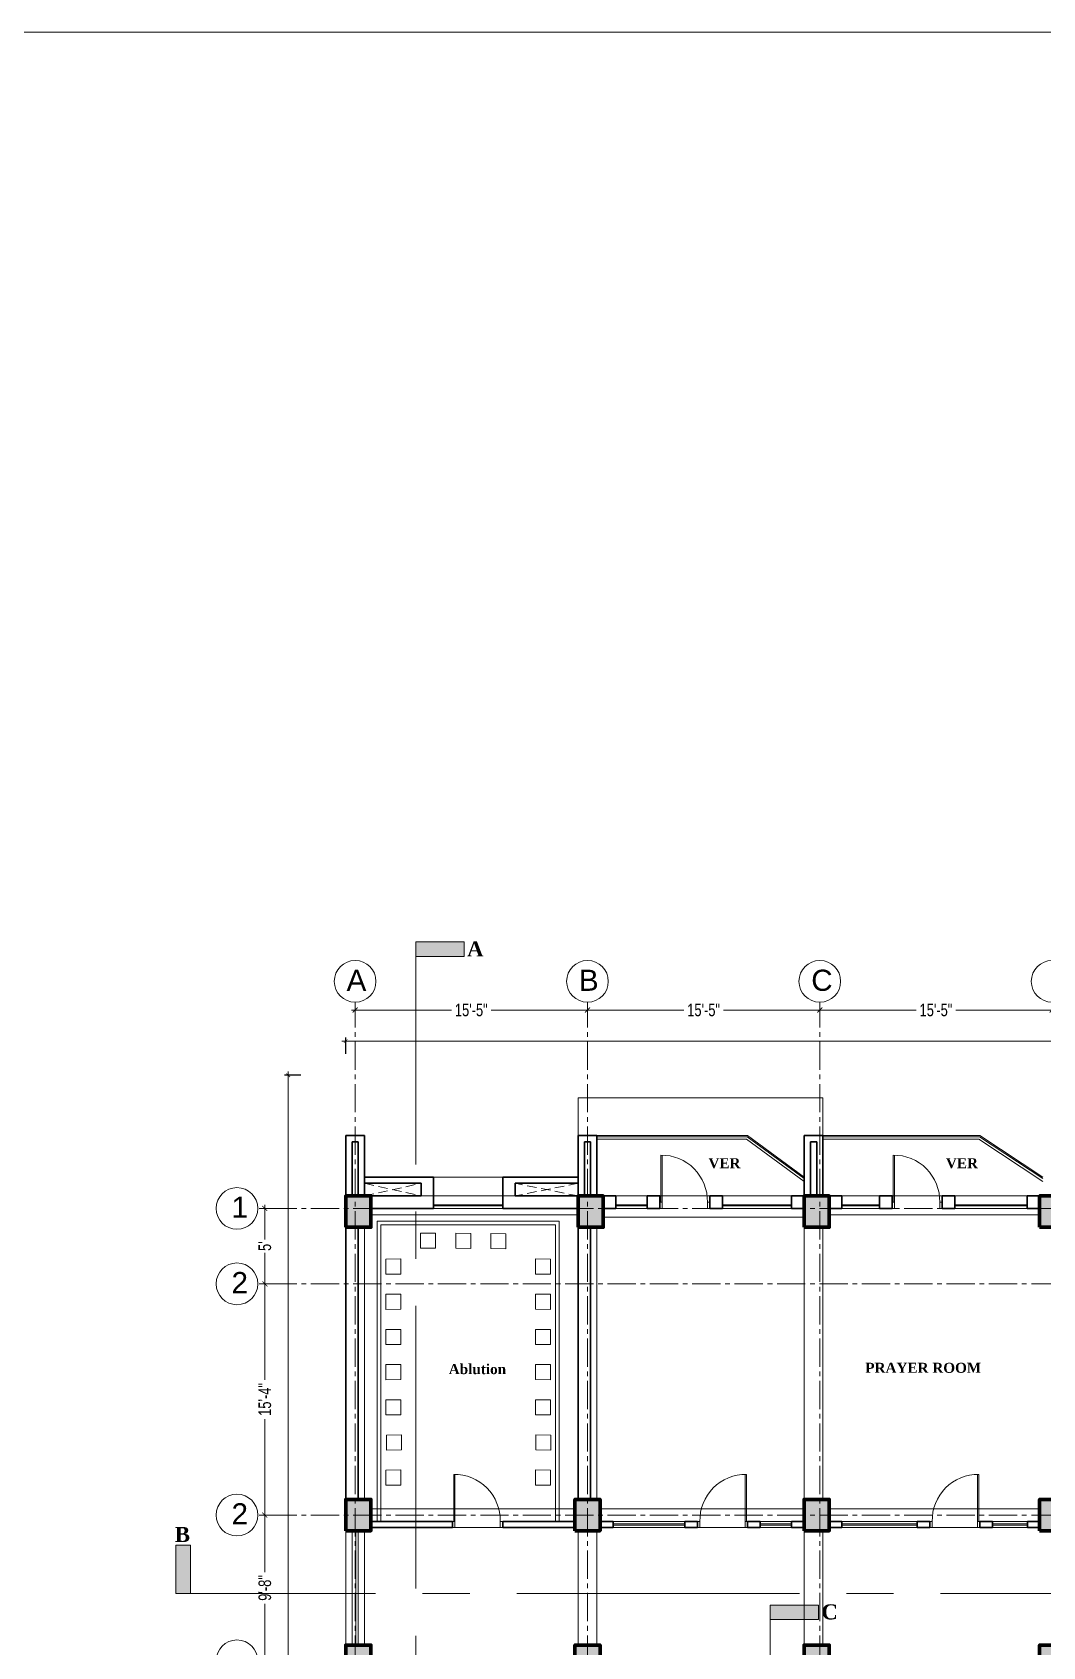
# Model space of a CAD drawing. Header units: feet. Extents: x 25261344 to 25389498, y 30010528 to 30074588.
# Drawn here: x 25357111 to 25357916, y 30072487 to 30073772 of the extents above; entities that cross this region are included whole.
import ezdxf

# ---------------------------------------------------------------- set-up
doc = ezdxf.new("R2010")
doc.units = ezdxf.units.FT
doc.header["$LTSCALE"] = 30
doc.header["$MEASUREMENT"] = 0
doc.header["$PDMODE"] = 32
doc.header["$PDSIZE"] = 15
for name, pattern in [('CENTER2', [1.125, 0.75, -0.125, 0.125, -0.125]), ('DASHED', [0.75, 0.5, -0.25]), ('HIDDEN', [0.375, 0.25, -0.125])]:
    doc.linetypes.add(name, pattern=pattern)
doc.layers.get('0').update_dxf_attribs({"lineweight": 5})
for name, color, linetype, lineweight in [('Column', 1, 'Continuous', 80), ('Dim-1', 7, 'Continuous', 9), ('Door', 32, 'Continuous', 5), ('GRADE BEAM', 2, 'Continuous', 20), ('grid text', 252, 'CENTER2', 9), ('LINE', 193, 'Continuous', 9), ('line 2', 7, 'Continuous', 13), ('LINTEL', 4, 'HIDDEN', 0), ('rail', 224, 'Continuous', 9), ('TEXT', 7, 'Continuous', 18), ('WALL', 7, 'Continuous', 35), ('WIN', 142, 'Continuous', 20)]:
    doc.layers.add(name, color=color, linetype=linetype, lineweight=lineweight)
doc.styles.add('RomanS', font='swissl.ttf')
doc.styles.get("Standard").update_dxf_attribs({"font": 'timesbd.ttf'})
doc.styles.add('SWIS_LT', font='swisscl.ttf')
doc.dimstyles.new('dim-02', dxfattribs={"dimtxt": 8, "dimasz": 3, "dimexe": 3, "dimexo": 3, "dimgap": 2, "dimtad": 0, "dimdec": 0, "dimzin": 0, "dimdsep": 46, "dimlunit": 4, "dimtxsty": 'SWIS_LT', "dimblk": 'ARCHTICK', "dimcen": 2, "dimdle": 3, "dimclrd": 256, "dimclre": 256, "dimclrt": 256, "dimadec": 0, "dimazin": 0, "dimtfac": 1, "dimtdec": 0, "dimtix": 1, "dimtmove": 0, "dimatfit": 3, "dimfxl": 0, "dimfrac": 2, "dimtolj": 1, "dimtzin": 1, "dimlwd": -1, "dimarcsym": 0})

# ---------------------------------------------------------------- blocks, each defined once
blk = doc.blocks.new('FG')
at = {"layer": 'Door'}
for p, q in [((-2, -5), (-2, -42.4)), ((-1, -5), (-1, -42.4))]:
    blk.add_line(p, q, dxfattribs=at)
for points in [[(-40, 0), (-38, 0), (-38, -5), (-40, -5)], [(0, 0), (-2, 0), (-2, -5), (0, -5)]]:
    blk.add_lwpolyline(points, dxfattribs=at)
blk.add_arc((-1.4, -5.8), 36.6, 178.7054, 270.6905, dxfattribs=at)
blk = doc.blocks.new('_ArchTick')
at = {"color": 0, "linetype": 'ByBlock', "const_width": 0.15}
blk.add_lwpolyline([(-0.5, -0.5), (0.5, 0.5)], dxfattribs=at)
blk = doc.blocks.new('*D101')
for p, q in [((25352887.4, 30072993.6), (25352967.2, 30072993.6)), ((25353078.4, 30072993.6), (25352998.6, 30072993.6))]:
    blk.add_line(p, q)
at = {"lineweight": -2}
for p, q in [((25352890.4, 30072996.8), (25352890.4, 30072990.6)), ((25353075.4, 30072996.8), (25353075.4, 30072990.6))]:
    blk.add_line(p, q, dxfattribs=at)
at = {"layer": 'Defpoints', "color": 0}
for p in [(25352890.4, 30072999.8), (25353075.4, 30072999.8), (25353075.4, 30072993.6)]:
    blk.add_point(p, dxfattribs=at)
at = {"xscale": 4, "yscale": 4, "zscale": 4, "rotation": 180}
blk.add_blockref('_ArchTick', (25352890.4, 30072993.6), dxfattribs=at)
at = {"xscale": 4, "yscale": 4, "zscale": 4}
blk.add_blockref('_ArchTick', (25353075.4, 30072993.6), dxfattribs=at)
at = {"insert": (25352982.9, 30072993.6), "char_height": 10, "attachment_point": 5, "style": 'SWIS_LT'}
blk.add_mtext('\\A1;15\'-5"', dxfattribs=at)
blk = doc.blocks.new('*D102')
for p, q in [((25353072.4, 30072993.6), (25353152.2, 30072993.6)), ((25353263.4, 30072993.6), (25353183.6, 30072993.6))]:
    blk.add_line(p, q)
at = {"lineweight": -2}
for p, q in [((25353075.4, 30072996.8), (25353075.4, 30072990.6)), ((25353260.4, 30072996.8), (25353260.4, 30072990.6))]:
    blk.add_line(p, q, dxfattribs=at)
at = {"layer": 'Defpoints', "color": 0}
for p in [(25353075.4, 30072999.8), (25353260.4, 30072999.8), (25353260.4, 30072993.6)]:
    blk.add_point(p, dxfattribs=at)
at = {"xscale": 4, "yscale": 4, "zscale": 4, "rotation": 180}
blk.add_blockref('_ArchTick', (25353075.4, 30072993.6), dxfattribs=at)
at = {"xscale": 4, "yscale": 4, "zscale": 4}
blk.add_blockref('_ArchTick', (25353260.4, 30072993.6), dxfattribs=at)
at = {"insert": (25353167.9, 30072993.6), "char_height": 10, "attachment_point": 5, "style": 'SWIS_LT'}
blk.add_mtext('\\A1;15\'-5"', dxfattribs=at)
blk = doc.blocks.new('*D103')
for p, q in [((25353257.4, 30072993.6), (25353337.2, 30072993.6)), ((25353448.4, 30072993.6), (25353368.6, 30072993.6))]:
    blk.add_line(p, q)
at = {"lineweight": -2}
for p, q in [((25353260.4, 30072996.8), (25353260.4, 30072990.6)), ((25353445.4, 30072996.8), (25353445.4, 30072990.6))]:
    blk.add_line(p, q, dxfattribs=at)
at = {"layer": 'Defpoints', "color": 0}
for p in [(25353260.4, 30072999.8), (25353445.4, 30072999.8), (25353445.4, 30072993.6)]:
    blk.add_point(p, dxfattribs=at)
at = {"xscale": 4, "yscale": 4, "zscale": 4, "rotation": 180}
blk.add_blockref('_ArchTick', (25353260.4, 30072993.6), dxfattribs=at)
at = {"xscale": 4, "yscale": 4, "zscale": 4}
blk.add_blockref('_ArchTick', (25353445.4, 30072993.6), dxfattribs=at)
at = {"insert": (25353352.9, 30072993.6), "char_height": 10, "attachment_point": 5, "style": 'SWIS_LT'}
blk.add_mtext('\\A1;15\'-5"', dxfattribs=at)
blk = doc.blocks.new('*D110')
for p, q in [((25352818.5, 30072838.7), (25352818.5, 30072811.1)), ((25352818.5, 30072772.7), (25352818.5, 30072800.3))]:
    blk.add_line(p, q)
at = {"lineweight": -2}
for p, q in [((25352815.9, 30072835.7), (25352821.5, 30072835.7)), ((25352815.9, 30072775.7), (25352821.5, 30072775.7))]:
    blk.add_line(p, q, dxfattribs=at)
at = {"layer": 'Defpoints', "color": 0}
for p in [(25352812.9, 30072835.7), (25352812.9, 30072775.7), (25352818.5, 30072775.7)]:
    blk.add_point(p, dxfattribs=at)
at = {"xscale": 4, "yscale": 4, "zscale": 4}
for p, rotation in [((25352818.5, 30072835.7), 90), ((25352818.5, 30072775.7), 270)]:
    blk.add_blockref('_ArchTick', p, dxfattribs=dict(at, rotation=rotation))
at = {"insert": (25352818.5, 30072805.7), "char_height": 10, "attachment_point": 5, "rotation": 90, "style": 'SWIS_LT'}
blk.add_mtext("\\A1;5'", dxfattribs=at)
blk = doc.blocks.new('*D111')
at = {"lineweight": -2}
for p, q in [((25352815.9, 30072775.7), (25352821.5, 30072775.7)), ((25352815.9, 30072591.7), (25352821.5, 30072591.7))]:
    blk.add_line(p, q, dxfattribs=at)
for p, q in [((25352818.5, 30072778.7), (25352818.5, 30072699.4)), ((25352818.5, 30072588.7), (25352818.5, 30072668))]:
    blk.add_line(p, q)
at = {"layer": 'Defpoints', "color": 0}
for p in [(25352812.9, 30072775.7), (25352812.9, 30072591.7), (25352818.5, 30072591.7)]:
    blk.add_point(p, dxfattribs=at)
at = {"xscale": 4, "yscale": 4, "zscale": 4}
for p, rotation in [((25352818.5, 30072775.7), 90), ((25352818.5, 30072591.7), 270)]:
    blk.add_blockref('_ArchTick', p, dxfattribs=dict(at, rotation=rotation))
at = {"insert": (25352818.5, 30072683.7), "char_height": 10, "attachment_point": 5, "rotation": 90, "style": 'SWIS_LT'}
blk.add_mtext('\\A1;15\'-4"', dxfattribs=at)
blk = doc.blocks.new('*D112')
for p, q in [((25352818.5, 30072594.7), (25352818.5, 30072546.4)), ((25352818.5, 30072472.7), (25352818.5, 30072521))]:
    blk.add_line(p, q)
at = {"lineweight": -2}
for p, q in [((25352815.9, 30072591.7), (25352821.5, 30072591.7)), ((25352815.9, 30072475.7), (25352821.5, 30072475.7))]:
    blk.add_line(p, q, dxfattribs=at)
at = {"layer": 'Defpoints', "color": 0}
for p in [(25352812.9, 30072591.7), (25352812.9, 30072475.7), (25352818.5, 30072475.7)]:
    blk.add_point(p, dxfattribs=at)
at = {"xscale": 4, "yscale": 4, "zscale": 4}
for p, rotation in [((25352818.5, 30072591.7), 90), ((25352818.5, 30072475.7), 270)]:
    blk.add_blockref('_ArchTick', p, dxfattribs=dict(at, rotation=rotation))
at = {"insert": (25352818.5, 30072533.7), "char_height": 10, "attachment_point": 5, "rotation": 90, "style": 'SWIS_LT'}
blk.add_mtext('\\A1;9\'-8"', dxfattribs=at)
blk = doc.blocks.new('*D150')
at = {"layer": 'Defpoints', "color": 0}
for p in [(25358999.6, 30072968.8), (25358999.6, 30072941.7), (25357360.6, 30072893.7)]:
    blk.add_point(p, dxfattribs=at)
at = {"layer": 'Dim-1'}
for p, q in [((25357357.6, 30072968.8), (25358164.7, 30072968.8)), ((25359002.6, 30072968.8), (25358195.6, 30072968.8))]:
    blk.add_line(p, q, dxfattribs=at)
at = {"layer": 'Dim-1', "lineweight": -2}
for p, q in [((25357360.6, 30072958.8), (25357360.6, 30072971.8)), ((25358999.6, 30072958.8), (25358999.6, 30072971.8))]:
    blk.add_line(p, q, dxfattribs=at)
at = {"layer": 'Dim-1', "xscale": 3, "yscale": 3, "zscale": 3, "rotation": 180}
blk.add_blockref('_ArchTick', (25357360.6, 30072968.8), dxfattribs=at)
at = {"layer": 'Dim-1', "xscale": 3, "yscale": 3, "zscale": 3}
blk.add_blockref('_ArchTick', (25358999.6, 30072968.8), dxfattribs=at)
at = {"layer": 'Dim-1', "insert": (25358180.1, 30072968.8), "char_height": 8, "attachment_point": 5, "style": 'SWIS_LT'}
blk.add_mtext('\\A1;136\'-7"', dxfattribs=at)
blk = doc.blocks.new('*D151')
at = {"layer": 'Defpoints', "color": 0}
for p in [(25358999.6, 30072941.7), (25357314.8, 30071881.7), (25357560.6, 30071881.7)]:
    blk.add_point(p, dxfattribs=at)
at = {"layer": 'Dim-1', "lineweight": -2}
for p, q in [((25357324.8, 30072941.7), (25357311.8, 30072941.7)), ((25357324.8, 30071881.7), (25357311.8, 30071881.7))]:
    blk.add_line(p, q, dxfattribs=at)
at = {"layer": 'Dim-1'}
for p, q in [((25357314.8, 30072944.7), (25357314.8, 30072424.7)), ((25357314.8, 30071878.7), (25357314.8, 30072398.7))]:
    blk.add_line(p, q, dxfattribs=at)
at = {"layer": 'Dim-1', "xscale": 3, "yscale": 3, "zscale": 3}
for p, rotation in [((25357314.8, 30072941.7), 90), ((25357314.8, 30071881.7), 270)]:
    blk.add_blockref('_ArchTick', p, dxfattribs=dict(at, rotation=rotation))
at = {"layer": 'Dim-1', "insert": (25357314.8, 30072411.7), "char_height": 8, "attachment_point": 5, "rotation": 90, "style": 'SWIS_LT'}
blk.add_mtext('\\A1;88\'-4"', dxfattribs=at)
blk = doc.blocks.new('CLMN-1')
at = {"layer": 'Column', "lineweight": 0}
h = blk.add_hatch(dxfattribs=at)
h.set_pattern_fill('AR-CONC', color=9, style=0)
h.set_pattern_definition([(50, (2964.0585, 2071.44), (7.172601826, -0.6275213498), [0.75, -8.25]), (355, (2964.0585, 2071.44), (-1.3875133361, 7.521921337), [0.6, -6.6]), (100.4514, (2964.656, 2071.3876), (5.7850938171, 6.8943954206), [0.6374019, -7.01142112]), (46.1842, (2964.0585, 2073.44), (10.6724104863, -1.6551901433), [1.125, -12.375]), (96.6356, (2964.948, 2073.302), (9.3466270555, 9.741178709), [0.95610288, -10.51713]), (351.1842, (2964.058, 2073.44), (9.3466194513, 9.7411860093), [0.9, -9.9]), (21, (2965.0585, 2072.94), (5.9690705212, -4.02618890665), [0.75, -8.25]), (326, (2965.0585, 2072.94), (2.4331533192, 7.2515004505), [0.6, -6.6]), (71.4514, (2965.556, 2072.6044), (8.4022262858, 3.2253049671), [0.6374019, -7.01142112]), (37.5, (2964.0585, 2071.44), (0.12159855317, 3.32893853831), [0, -6.52, 0, -6.7, 0, -6.625]), (7.5, (2964.0585, 2071.44), (2.63069537442, 3.94411711882), [0, -3.82, 0, -6.37, 0, -2.525]), (327.5, (2961.8285, 2071.44), (5.33822436172, -0.22554871734), [0, -2.5, 0, -7.8, 0, -10.35]), (317.5, (2960.8285, 2071.44), (5.8318616934, 1.0010498233), [0, -3.25, 0, -5.18, 0, -7.35])])
h.paths.add_polyline_path([(25350570.7, 30072708), (25350590.7, 30072708), (25350590.7, 30072733), (25350570.7, 30072733)])
h.paths.add_polyline_path([(25350570.7, 30072824), (25350590.7, 30072824), (25350590.7, 30072849), (25350570.7, 30072849)])
h.paths.add_polyline_path([(25350570.7, 30073065.5), (25350590.7, 30073065.5), (25350590.7, 30073090.5), (25350570.7, 30073090.5)])
h.paths.add_polyline_path([(25350570.7, 30072481.6), (25350570.7, 30072491.6), (25350585.7, 30072491.6), (25350585.7, 30072466.6), (25350560.7, 30072466.6), (25350560.7, 30072481.6)])
h.paths.add_polyline_path([(25350570.7, 30072567.5), (25350560.7, 30072567.5), (25350560.7, 30072582.5), (25350585.7, 30072582.5), (25350585.7, 30072557.5), (25350570.7, 30072557.5)])
h.paths.add_polyline_path([(25350405.7, 30072481.6), (25350415.7, 30072481.6), (25350415.7, 30072466.6), (25350390.7, 30072466.6), (25350390.7, 30072491.6), (25350405.7, 30072491.6)])
h.paths.add_polyline_path([(25350405.7, 30072567.6), (25350405.7, 30072557.6), (25350390.7, 30072557.6), (25350390.7, 30072582.6), (25350415.7, 30072582.6), (25350415.7, 30072567.6)])
h.paths.add_polyline_path([(25351495.7, 30072466.5), (25351515.7, 30072466.5), (25351515.7, 30072491.5), (25351495.7, 30072491.5)])
h.paths.add_polyline_path([(25351313.2, 30072466.5), (25351333.2, 30072466.5), (25351333.2, 30072491.5), (25351313.2, 30072491.5)])
h.paths.add_polyline_path([(25351128.2, 30072466.5), (25351148.2, 30072466.5), (25351148.2, 30072491.5), (25351128.2, 30072491.5)])
h.paths.add_polyline_path([(25350943.2, 30072466.5), (25350963.2, 30072466.5), (25350963.2, 30072491.5), (25350943.2, 30072491.5)])
h.paths.add_polyline_path([(25350758.2, 30072466.5), (25350778.2, 30072466.5), (25350778.2, 30072491.5), (25350758.2, 30072491.5)])
h.paths.add_polyline_path([(25350205.7, 30072466.5), (25350225.7, 30072466.5), (25350225.7, 30072491.5), (25350205.7, 30072491.5)])
h.paths.add_polyline_path([(25351498.2, 30072708), (25351518.2, 30072708), (25351518.2, 30072733), (25351498.2, 30072733)])
h.paths.add_polyline_path([(25351313.2, 30072708), (25351333.2, 30072708), (25351333.2, 30072733), (25351313.2, 30072733)])
h.paths.add_polyline_path([(25351128.2, 30072708), (25351148.2, 30072708), (25351148.2, 30072733), (25351128.2, 30072733)])
h.paths.add_polyline_path([(25350943.2, 30072708), (25350963.2, 30072708), (25350963.2, 30072733), (25350943.2, 30072733)])
h.paths.add_polyline_path([(25350758.2, 30072708), (25350778.2, 30072708), (25350778.2, 30072733), (25350758.2, 30072733)])
h.paths.add_polyline_path([(25350388.2, 30072708), (25350408.2, 30072708), (25350408.2, 30072733), (25350388.2, 30072733)])
h.paths.add_polyline_path([(25350205.7, 30072708), (25350225.7, 30072708), (25350225.7, 30072733), (25350205.7, 30072733)])
h.paths.add_polyline_path([(25351639.7, 30072524), (25351659.7, 30072524), (25351659.7, 30072549), (25351639.7, 30072549)])
h.paths.add_polyline_path([(25351639.7, 30072708), (25351659.7, 30072708), (25351659.7, 30072733), (25351639.7, 30072733)])
h.paths.add_polyline_path([(25351495.7, 30073065.5), (25351515.7, 30073065.5), (25351515.7, 30073090.5), (25351495.7, 30073090.5)])
h.paths.add_polyline_path([(25351639.7, 30073008), (25351659.7, 30073008), (25351659.7, 30073033), (25351639.7, 30073033)])
h.paths.add_polyline_path([(25351639.7, 30072824), (25351659.7, 30072824), (25351659.7, 30072849), (25351639.7, 30072849)])
h.paths.add_polyline_path([(25351498.2, 30072824), (25351518.2, 30072824), (25351518.2, 30072849), (25351498.2, 30072849)])
h.paths.add_polyline_path([(25351313.2, 30072824), (25351333.2, 30072824), (25351333.2, 30072849), (25351313.2, 30072849)])
h.paths.add_polyline_path([(25351128.2, 30072824), (25351148.2, 30072824), (25351148.2, 30072849), (25351128.2, 30072849)])
h.paths.add_polyline_path([(25350943.2, 30072824), (25350963.2, 30072824), (25350963.2, 30072849), (25350943.2, 30072849)])
h.paths.add_polyline_path([(25350758.2, 30072824), (25350778.2, 30072824), (25350778.2, 30072849), (25350758.2, 30072849)])
h.paths.add_polyline_path([(25350388.2, 30072824), (25350408.2, 30072824), (25350408.2, 30072849), (25350388.2, 30072849)])
h.paths.add_polyline_path([(25350205.7, 30072824), (25350225.7, 30072824), (25350225.7, 30072849), (25350205.7, 30072849)])
h.paths.add_polyline_path([(25351313.2, 30073065.5), (25351333.2, 30073065.5), (25351333.2, 30073090.5), (25351313.2, 30073090.5)])
h.paths.add_polyline_path([(25351128.2, 30073065.5), (25351148.2, 30073065.5), (25351148.2, 30073090.5), (25351128.2, 30073090.5)])
h.paths.add_polyline_path([(25350943.2, 30073065.5), (25350963.2, 30073065.5), (25350963.2, 30073090.5), (25350943.2, 30073090.5)])
h.paths.add_polyline_path([(25350758.2, 30073065.5), (25350778.2, 30073065.5), (25350778.2, 30073090.5), (25350758.2, 30073090.5)])
h.paths.add_polyline_path([(25350390.7, 30073065.5), (25350410.7, 30073065.5), (25350410.7, 30073090.5), (25350390.7, 30073090.5)])
h.paths.add_polyline_path([(25350205.7, 30073065.5), (25350225.7, 30073065.5), (25350225.7, 30073090.5), (25350205.7, 30073090.5)])
h.paths.add_polyline_path([(25350758.2, 30072254), (25350778.2, 30072254), (25350778.2, 30072279), (25350758.2, 30072279)])
h.paths.add_polyline_path([(25350388.2, 30072254), (25350408.2, 30072254), (25350408.2, 30072279), (25350388.2, 30072279)])
h.paths.add_polyline_path([(25350205.7, 30072254), (25350225.7, 30072254), (25350225.7, 30072279), (25350205.7, 30072279)])
at = {"layer": 'Column'}
for points in [[(25350205.7, 30073065.5), (25350225.7, 30073065.5), (25350225.7, 30073090.5), (25350205.7, 30073090.5)], [(25350390.7, 30073065.5), (25350410.7, 30073065.5), (25350410.7, 30073090.5), (25350390.7, 30073090.5)], [(25350570.7, 30073065.5), (25350590.7, 30073065.5), (25350590.7, 30073090.5), (25350570.7, 30073090.5)], [(25350758.2, 30073065.5), (25350778.2, 30073065.5), (25350778.2, 30073090.5), (25350758.2, 30073090.5)], [(25350205.7, 30072824), (25350225.7, 30072824), (25350225.7, 30072849), (25350205.7, 30072849)], [(25350388.2, 30072824), (25350408.2, 30072824), (25350408.2, 30072849), (25350388.2, 30072849)], [(25350570.7, 30072824), (25350590.7, 30072824), (25350590.7, 30072849), (25350570.7, 30072849)], [(25350758.2, 30072824), (25350778.2, 30072824), (25350778.2, 30072849), (25350758.2, 30072849)], [(25350205.7, 30072708), (25350225.7, 30072708), (25350225.7, 30072733), (25350205.7, 30072733)], [(25350388.2, 30072708), (25350408.2, 30072708), (25350408.2, 30072733), (25350388.2, 30072733)], [(25350570.7, 30072708), (25350590.7, 30072708), (25350590.7, 30072733), (25350570.7, 30072733)], [(25350758.2, 30072708), (25350778.2, 30072708), (25350778.2, 30072733), (25350758.2, 30072733)]]:
    blk.add_lwpolyline(points, close=True, dxfattribs=at)
blk = doc.blocks.new('T B')
at = {"layer": 'GRADE BEAM'}
for points in [[(25352253.5, 30069446.6), (25352268.5, 30069446.6), (25352268.5, 30069398.6), (25352253.5, 30069398.6)], [(25352438.5, 30069446.6), (25352453.5, 30069446.6), (25352453.5, 30069398.6), (25352438.5, 30069398.6)], [(25352618.5, 30069446.6), (25352633.5, 30069446.6), (25352633.5, 30069398.6), (25352618.5, 30069398.6)], [(25352438.5, 30069398.6), (25352438.5, 30069383.6), (25352273.5, 30069383.6), (25352273.5, 30069398.6)], [(25352618.5, 30069398.6), (25352618.5, 30069381.6), (25352458.5, 30069381.6), (25352458.5, 30069398.6)], [(25352806, 30069398.6), (25352806, 30069383.6), (25352638.5, 30069383.6), (25352638.5, 30069398.6)], [(25352253.5, 30069373.6), (25352268.5, 30069373.6), (25352268.5, 30069157.1), (25352253.5, 30069157.1)], [(25352438.5, 30069373.6), (25352453.5, 30069373.6), (25352453.5, 30069157.1), (25352438.5, 30069157.1)], [(25352618.5, 30069373.6), (25352633.5, 30069373.6), (25352633.5, 30069157.1), (25352618.5, 30069157.1)], [(25352436, 30069149.6), (25352436, 30069134.6), (25352273.5, 30069134.6), (25352273.5, 30069149.6)], [(25352618.5, 30069149.6), (25352618.5, 30069134.6), (25352456, 30069134.6), (25352456, 30069149.6)], [(25352806, 30069149.6), (25352806, 30069134.6), (25352638.5, 30069134.6), (25352638.5, 30069149.6)], [(25352253.5, 30069132.1), (25352268.5, 30069132.1), (25352268.5, 30069041.1), (25352253.5, 30069041.1)], [(25352438.5, 30069132.1), (25352453.5, 30069132.1), (25352453.5, 30069041.1), (25352438.5, 30069041.1)], [(25352618.5, 30069132.1), (25352633.5, 30069132.1), (25352633.5, 30069041.1), (25352618.5, 30069041.1)]]:
    blk.add_lwpolyline(points, close=True, dxfattribs=at)
blk = doc.blocks.new('DFGDFG')
at = {"layer": 'grid text'}
for p, q in [((25352890.4, 30071967.2), (25352890.4, 30072999.8)), ((25353075.4, 30071967.2), (25353075.4, 30072999.8)), ((25353260.4, 30071967.2), (25353260.4, 30072999.8)), ((25354565.1, 30072835.7), (25352812.9, 30072835.7)), ((25354565.1, 30072775.7), (25352812.9, 30072775.7)), ((25354565.1, 30072591.7), (25352812.9, 30072591.7))]:
    blk.add_line(p, q, dxfattribs=at)
at = {"layer": 'grid text', "linetype": 'Continuous'}
for centre in [(25352890.4, 30073016.4), (25353075.4, 30073016.4), (25353260.4, 30073016.4), (25353445.4, 30073016.4), (25352796.3, 30072835.7), (25352796.3, 30072775.7), (25352796.3, 30072591.7), (25352796.3, 30072475.7)]:
    blk.add_circle(centre, 16.6, dxfattribs=at)
at = {"layer": 'grid text', "char_height": 16.84, "attachment_point": 1, "style": 'RomanS'}
for s, insert in [('{\\C256;A}', (25352883.6, 30073025.7)), ('{\\C256;B}', (25353068.6, 30073025.7)), ('{\\C256;C}', (25353253.6, 30073025.7)), ('{\\C256;1}', (25352792, 30072845.1)), ('{\\C256;2}', (25352792, 30072785.1)), ('{\\C256;2}', (25352792, 30072601.1))]:
    blk.add_mtext_dynamic_manual_height_columns(s, width=25.401, gutter_width=84.2, heights=[32.6], dxfattribs=dict(at, insert=insert))
at = {"color": 18}
dim = blk.add_linear_dim(base=(25353075.4, 30072993.6), p1=(25352890.4, 30072999.8), p2=(25353075.4, 30072999.8), dimstyle='dim-02', override={"dimtxt": 10, "dimfxl": 10}, dxfattribs=at)
dim.commit()
dim.dimension.update_dxf_attribs({"geometry": '*D101', "text_midpoint": (25352982.9, 30072993.6)})
for base, p1, p2, picture, middle in [((25353260.4, 30072993.6), (25353075.4, 30072999.8), (25353260.4, 30072999.8), '*D102', (25353167.9, 30072993.6)), ((25353445.4, 30072993.6), (25353260.4, 30072999.8), (25353445.4, 30072999.8), '*D103', (25353352.9, 30072993.6))]:
    dim = blk.add_linear_dim(base=base, p1=p1, p2=p2, dimstyle='dim-02', override={"dimtxt": 10, "dimtmove": 1, "dimfxl": 10})
    dim.commit()
    dim.dimension.update_dxf_attribs({"geometry": picture, "text_midpoint": middle})
dim = blk.add_linear_dim(base=(25352818.5, 30072775.7), p1=(25352812.9, 30072835.7), p2=(25352812.9, 30072775.7), angle=90, dimstyle='dim-02', override={"dimtxt": 10, "dimfxl": 10}, dxfattribs=at)
dim.commit()
dim.dimension.update_dxf_attribs({"geometry": '*D110', "text_midpoint": (25352818.5, 30072805.7)})
for base, p1, p2, picture, middle in [((25352818.5, 30072591.7), (25352812.9, 30072775.7), (25352812.9, 30072591.7), '*D111', (25352818.5, 30072683.7)), ((25352818.5, 30072475.7), (25352812.9, 30072591.7), (25352812.9, 30072475.7), '*D112', (25352818.5, 30072533.7))]:
    dim = blk.add_linear_dim(base=base, p1=p1, p2=p2, angle=90, dimstyle='dim-02', override={"dimtxt": 10, "dimtmove": 1, "dimfxl": 10})
    dim.commit()
    dim.dimension.update_dxf_attribs({"geometry": picture, "text_midpoint": middle})

msp = doc.modelspace()

# ---------------------------------------------------------------- hatches: boundary and pattern name
at = {"linetype": 'CENTER2', "ltscale": 10}
h = msp.add_hatch(color=256, dxfattribs=at)
h.paths.add_polyline_path([(25357450.4, 30073036.2), (25357416.4, 30073036.2), (25357416.4, 30073047.8), (25357450.4, 30073047.8)])
h.paths.add_polyline_path([(25357454.9, 30073036.2), (25357450.4, 30073036.2), (25357450.4, 30073047.8), (25357454.9, 30073047.8)])
h = msp.add_hatch(color=256, dxfattribs=at)
h.paths.add_polyline_path([(25357237, 30072563.2), (25357237, 30072529.2), (25357225.3, 30072529.2), (25357225.3, 30072563.2)])
h.paths.add_polyline_path([(25357237, 30072567.8), (25357237, 30072563.2), (25357225.3, 30072563.2), (25357225.3, 30072567.8)])
h = msp.add_hatch(color=256, dxfattribs=at)
h.paths.add_polyline_path([(25357732.6, 30072508.5), (25357698.6, 30072508.5), (25357698.6, 30072520.1), (25357732.6, 30072520.1)])
h.paths.add_polyline_path([(25357737.1, 30072508.5), (25357732.6, 30072508.5), (25357732.6, 30072520.1), (25357737.1, 30072520.1)])

# ---------------------------------------------------------------- linework, layer by layer
for p, q in [((25357416.4, 30071858.2), (25357416.4, 30073036.2)), ((25359071.8, 30072529.2), (25357237, 30072529.2)), ((25357698.6, 30072126.6), (25357698.6, 30072508.5))]:
    msp.add_line(p, q, dxfattribs=at)
msp.add_lwpolyline([(25352085.2, 30073771.6), (25389498.3, 30073771.6), (25389498.3, 30071075.1), (25352085.2, 30071075.1)], close=True)
for points in [[(25357416.4, 30073036.2), (25357454.9, 30073036.2), (25357454.9, 30073047.8), (25357416.4, 30073047.8)], [(25357237, 30072529.2), (25357237, 30072567.8), (25357225.3, 30072567.8), (25357225.3, 30072529.2)], [(25357698.6, 30072508.5), (25357737.1, 30072508.5), (25357737.1, 30072520.1), (25357698.6, 30072520.1)]]:
    msp.add_lwpolyline(points, close=True, dxfattribs=at)
at = {"layer": 'LINE', "ltscale": 10}
for p, q in [((25357385.6, 30072825.7), (25357530.6, 30072825.7)), ((25357385.6, 30072586.7), (25357385.6, 30072825.7)), ((25357530.6, 30072586.7), (25357530.6, 30072825.7)), ((25357388.6, 30072822.7), (25357527.6, 30072822.7)), ((25357388.6, 30072586.7), (25357388.6, 30072822.7)), ((25357527.6, 30072586.7), (25357527.6, 30072822.7))]:
    msp.add_line(p, q, dxfattribs=at)
for points in [[(25357432.2, 30072804), (25357432.2, 30072816), (25357420.2, 30072816.1), (25357420.2, 30072804.1)], [(25357460.2, 30072803.8), (25357460.2, 30072815.8), (25357448.2, 30072816), (25357448.2, 30072804)], [(25357488.2, 30072803.6), (25357488.2, 30072815.6), (25357476.2, 30072815.8), (25357476.2, 30072803.8)], [(25357392.6, 30072783.4), (25357392.6, 30072795.4), (25357404.6, 30072795.5), (25357404.6, 30072783.5)], [(25357523.6, 30072783.4), (25357523.6, 30072795.4), (25357511.6, 30072795.5), (25357511.6, 30072783.5)], [(25357392.6, 30072755.4), (25357392.6, 30072767.4), (25357404.6, 30072767.5), (25357404.6, 30072755.5)], [(25357523.6, 30072755.4), (25357523.6, 30072767.4), (25357511.6, 30072767.5), (25357511.6, 30072755.5)], [(25357392.6, 30072727.4), (25357392.6, 30072739.4), (25357404.6, 30072739.5), (25357404.6, 30072727.5)], [(25357523.6, 30072727.4), (25357523.6, 30072739.4), (25357511.6, 30072739.5), (25357511.6, 30072727.5)], [(25357392.6, 30072699.4), (25357392.6, 30072711.4), (25357404.6, 30072711.5), (25357404.6, 30072699.5)], [(25357523.6, 30072699.4), (25357523.6, 30072711.4), (25357511.6, 30072711.5), (25357511.6, 30072699.5)], [(25357392.6, 30072671.4), (25357392.6, 30072683.4), (25357404.6, 30072683.5), (25357404.6, 30072671.5)], [(25357523.6, 30072671.4), (25357523.6, 30072683.4), (25357511.6, 30072683.5), (25357511.6, 30072671.5)], [(25357393, 30072643.4), (25357393, 30072655.4), (25357405, 30072655.5), (25357405, 30072643.5)], [(25357524, 30072643.4), (25357524, 30072655.4), (25357512, 30072655.5), (25357512, 30072643.5)], [(25357392.6, 30072615.4), (25357392.6, 30072627.4), (25357404.6, 30072627.6), (25357404.6, 30072615.6)], [(25357523.6, 30072615.4), (25357523.6, 30072627.4), (25357511.6, 30072627.6), (25357511.6, 30072615.6)]]:
    msp.add_lwpolyline(points, close=True, dxfattribs=at)
at = {"layer": 'line 2'}
for p, q in [((25357560.6, 30072893.7), (25357680.6, 30072893.7)), ((25357725.6, 30072860.7), (25357680.6, 30072893.7)), ((25357740.6, 30072893.7), (25357865.6, 30072893.7)), ((25357915.6, 30072860.7), (25357865.6, 30072893.7)), ((25357543.1, 30072586.7), (25357485.6, 30072586.7)), ((25357360.6, 30072579.2), (25357360.6, 30072488.2)), ((25357370.6, 30072579.2), (25357370.6, 30072488.2))]:
    msp.add_line(p, q, dxfattribs=at)
at = {"layer": 'line 2', "linetype": 'DASHED', "ltscale": 20}
msp.add_line((25357485.6, 30072860.7), (25357430.6, 30072860.7), dxfattribs=at)
msp.add_lwpolyline([(25357545.6, 30072893.7), (25357545.6, 30072923.7), (25357740.6, 30072923.7), (25357740.6, 30072893.7)], dxfattribs=at)
at = {"layer": 'LINTEL', "color": 5}
for p, q in [((25357375.6, 30072855.7), (25357420.6, 30072845.7)), ((25357375.6, 30072845.7), (25357420.6, 30072855.7)), ((25357545.6, 30072855.7), (25357495.6, 30072845.7)), ((25357545.6, 30072845.7), (25357495.6, 30072855.7)), ((25357380.6, 30072845.7), (25357420.6, 30072845.7)), ((25357545.6, 30072845.7), (25357495.6, 30072845.7))]:
    msp.add_line(p, q, dxfattribs=at)
at = {"layer": 'rail'}
for p, q in [((25357680.3, 30072892.7), (25357560.6, 30072892.7)), ((25357679.7, 30072890.7), (25357560.6, 30072890.7)), ((25357725.6, 30072857.1), (25357679.7, 30072890.7)), ((25357725.6, 30072859.5), (25357680.3, 30072892.7)), ((25357865.3, 30072892.7), (25357740.6, 30072892.7)), ((25357864.7, 30072890.7), (25357740.6, 30072890.7)), ((25357915.6, 30072857.1), (25357864.7, 30072890.7)), ((25357915.6, 30072859.5), (25357865.3, 30072892.7)), ((25357365.6, 30072579.2), (25357365.6, 30072488.2)), ((25357365.6, 30072579.2), (25357365.6, 30072488.2)), ((25357368.6, 30072579.2), (25357368.6, 30072488.2)), ((25357368.6, 30072579.2), (25357368.6, 30072488.2))]:
    msp.add_line(p, q, dxfattribs=at)
at = {"layer": 'WALL', "ltscale": 10}
for p, q in [((25357360.6, 30072845.7), (25357360.6, 30072893.7)), ((25357360.6, 30072893.7), (25357375.6, 30072893.7)), ((25357365.6, 30072845.7), (25357365.6, 30072888.7)), ((25357365.6, 30072888.7), (25357370.6, 30072888.7)), ((25357370.6, 30072845.7), (25357370.6, 30072888.7)), ((25357375.6, 30072845.7), (25357375.6, 30072893.7)), ((25357545.6, 30072845.7), (25357545.6, 30072893.7)), ((25357545.6, 30072893.7), (25357560.6, 30072893.7)), ((25357550.6, 30072845.7), (25357550.6, 30072888.7)), ((25357550.6, 30072888.7), (25357555.6, 30072888.7)), ((25357555.6, 30072845.7), (25357555.6, 30072888.7)), ((25357560.6, 30072845.7), (25357560.6, 30072893.7)), ((25357725.6, 30072845.7), (25357725.6, 30072893.7)), ((25357725.6, 30072893.7), (25357740.6, 30072893.7)), ((25357730.6, 30072845.7), (25357730.6, 30072888.7)), ((25357730.6, 30072888.7), (25357735.6, 30072888.7)), ((25357735.6, 30072845.7), (25357735.6, 30072888.7)), ((25357740.6, 30072845.7), (25357740.6, 30072893.7)), ((25357430.6, 30072860.7), (25357375.6, 30072860.7)), ((25357420.6, 30072855.7), (25357375.6, 30072855.7)), ((25357375.6, 30072845.7), (25357375.6, 30072855.7)), ((25357420.6, 30072845.7), (25357420.6, 30072855.7)), ((25357430.6, 30072835.7), (25357430.6, 30072860.7)), ((25357485.6, 30072860.7), (25357545.6, 30072860.7)), ((25357485.6, 30072835.7), (25357485.6, 30072860.7)), ((25357495.6, 30072855.7), (25357545.6, 30072855.7)), ((25357495.6, 30072845.7), (25357495.6, 30072855.7)), ((25357380.6, 30072845.7), (25357420.6, 30072845.7)), ((25357495.6, 30072845.7), (25357545.6, 30072845.7)), ((25357600.6, 30072845.7), (25357610.6, 30072845.7)), ((25357650.6, 30072835.7), (25357650.6, 30072845.7)), ((25357660.6, 30072845.7), (25357650.6, 30072845.7)), ((25357660.6, 30072835.7), (25357660.6, 30072845.7)), ((25357785.6, 30072845.7), (25357795.6, 30072845.7)), ((25357835.6, 30072835.7), (25357835.6, 30072845.7)), ((25357845.6, 30072845.7), (25357835.6, 30072845.7)), ((25357845.6, 30072835.7), (25357845.6, 30072845.7)), ((25357380.6, 30072835.7), (25357430.6, 30072835.7)), ((25357485.6, 30072835.7), (25357545.6, 30072835.7)), ((25357600.6, 30072835.7), (25357610.6, 30072835.7)), ((25357650.6, 30072835.7), (25357660.6, 30072835.7)), ((25357785.6, 30072835.7), (25357795.6, 30072835.7)), ((25357835.6, 30072835.7), (25357845.6, 30072835.7)), ((25357360.6, 30072604.2), (25357360.6, 30072820.7)), ((25357370.6, 30072604.2), (25357370.6, 30072820.7)), ((25357545.6, 30072604.2), (25357545.6, 30072820.7)), ((25357555.6, 30072604.2), (25357555.6, 30072820.7)), ((25357380.6, 30072586.7), (25357445.6, 30072586.7)), ((25357380.6, 30072581.7), (25357445.6, 30072581.7)), ((25357485.6, 30072581.7), (25357485.6, 30072586.7)), ((25357543.1, 30072586.7), (25357485.6, 30072586.7)), ((25357485.6, 30072581.7), (25357543.1, 30072581.7)), ((25357573.6, 30072586.7), (25357563.1, 30072586.7)), ((25357573.6, 30072581.7), (25357563.1, 30072581.7)), ((25357573.6, 30072581.7), (25357573.6, 30072586.7)), ((25357630.6, 30072581.7), (25357630.6, 30072586.7)), ((25357630.6, 30072586.7), (25357640.6, 30072586.7)), ((25357640.6, 30072581.7), (25357630.6, 30072581.7)), ((25357640.6, 30072581.7), (25357640.6, 30072586.7)), ((25357690.6, 30072586.7), (25357680.6, 30072586.7)), ((25357690.6, 30072581.7), (25357680.6, 30072581.7)), ((25357715.6, 30072586.7), (25357725.6, 30072586.7)), ((25357715.6, 30072581.7), (25357725.6, 30072581.7)), ((25357755.6, 30072586.7), (25357745.6, 30072586.7)), ((25357755.6, 30072581.7), (25357745.6, 30072581.7)), ((25357755.6, 30072581.7), (25357755.6, 30072586.7)), ((25357815.6, 30072581.7), (25357815.6, 30072586.7)), ((25357815.6, 30072586.7), (25357825.6, 30072586.7)), ((25357825.6, 30072581.7), (25357815.6, 30072581.7)), ((25357825.6, 30072581.7), (25357825.6, 30072586.7)), ((25357875.6, 30072586.7), (25357865.6, 30072586.7)), ((25357875.6, 30072581.7), (25357865.6, 30072581.7)), ((25357903.6, 30072586.7), (25357913.1, 30072586.7)), ((25357903.6, 30072581.7), (25357913.1, 30072581.7))]:
    msp.add_line(p, q, dxfattribs=at)
for points in [[(25357565.6, 30072845.7), (25357575.6, 30072845.7), (25357575.6, 30072835.7), (25357565.6, 30072835.7)], [(25357715.6, 30072845.7), (25357725.6, 30072845.7), (25357725.6, 30072835.7), (25357715.6, 30072835.7)], [(25357745.6, 30072845.7), (25357755.6, 30072845.7), (25357755.6, 30072835.7), (25357745.6, 30072835.7)], [(25357903.1, 30072845.7), (25357913.1, 30072845.7), (25357913.1, 30072835.7), (25357903.1, 30072835.7)]]:
    msp.add_lwpolyline(points, close=True, dxfattribs=at)
for points in [[(25357600.6, 30072835.7), (25357600.6, 30072845.7)], [(25357610.6, 30072835.7), (25357610.6, 30072845.7)], [(25357785.6, 30072835.7), (25357785.6, 30072845.7)], [(25357795.6, 30072835.7), (25357795.6, 30072845.7)], [(25357445.6, 30072581.7), (25357445.6, 30072586.7)], [(25357680.6, 30072581.7), (25357680.6, 30072586.7)], [(25357690.6, 30072581.7), (25357690.6, 30072586.7)], [(25357715.6, 30072581.7), (25357715.6, 30072586.7)], [(25357865.6, 30072581.7), (25357865.6, 30072586.7)], [(25357875.6, 30072581.7), (25357875.6, 30072586.7)], [(25357903.6, 30072581.7), (25357903.6, 30072586.7)]]:
    msp.add_lwpolyline(points, dxfattribs=at)
at = {"layer": 'WIN'}
for p, q in [((25357485.6, 30072845.7), (25357430.6, 30072845.7)), ((25357485.6, 30072838.7), (25357430.6, 30072838.7)), ((25357485.6, 30072837.7), (25357430.6, 30072837.7)), ((25357600.6, 30072845.7), (25357570.6, 30072845.7)), ((25357600.6, 30072838.7), (25357575.6, 30072838.7)), ((25357600.6, 30072837.7), (25357575.6, 30072837.7)), ((25357660.6, 30072845.7), (25357720.6, 30072845.7)), ((25357660.6, 30072838.7), (25357715.6, 30072838.7)), ((25357660.6, 30072837.7), (25357715.6, 30072837.7)), ((25357785.6, 30072845.7), (25357755.6, 30072845.7)), ((25357785.6, 30072838.7), (25357755.6, 30072838.7)), ((25357785.6, 30072837.7), (25357755.6, 30072837.7)), ((25357845.6, 30072845.7), (25357905.6, 30072845.7)), ((25357845.6, 30072838.7), (25357903.1, 30072838.7)), ((25357845.6, 30072837.7), (25357903.1, 30072837.7)), ((25357485.6, 30072835.7), (25357430.6, 30072835.7)), ((25357600.6, 30072835.7), (25357570.6, 30072835.7)), ((25357660.6, 30072835.7), (25357720.6, 30072835.7)), ((25357785.6, 30072835.7), (25357755.6, 30072835.7)), ((25357845.6, 30072835.7), (25357905.6, 30072835.7)), ((25357630.6, 30072586.7), (25357573.6, 30072586.7)), ((25357630.6, 30072584.7), (25357573.6, 30072584.7)), ((25357630.6, 30072583.7), (25357573.6, 30072583.7)), ((25357630.6, 30072581.7), (25357573.6, 30072581.7)), ((25357690.6, 30072586.7), (25357715.6, 30072586.7)), ((25357690.6, 30072584.7), (25357715.6, 30072584.7)), ((25357690.6, 30072583.7), (25357715.6, 30072583.7)), ((25357690.6, 30072581.7), (25357715.6, 30072581.7)), ((25357815.6, 30072586.7), (25357755.6, 30072586.7)), ((25357815.6, 30072584.7), (25357755.6, 30072584.7)), ((25357815.6, 30072583.7), (25357755.6, 30072583.7)), ((25357815.6, 30072581.7), (25357755.6, 30072581.7)), ((25357875.6, 30072586.7), (25357903.6, 30072586.7)), ((25357875.6, 30072584.7), (25357903.6, 30072584.7)), ((25357875.6, 30072583.7), (25357903.6, 30072583.7)), ((25357875.6, 30072581.7), (25357903.6, 30072581.7))]:
    msp.add_line(p, q, dxfattribs=at)

# ---------------------------------------------------------------- block references
msp.add_blockref('DFGDFG', (4477.7, 0))
at = {"layer": 'Dim-1'}
msp.add_blockref('CLMN-1', (7154.9, -244.8), dxfattribs=at)
at = {"layer": 'Door', "color": 2, "rotation": 180}
for p in [(25357610.6, 30072835.7), (25357795.6, 30072835.7), (25357445.6, 30072581.7)]:
    msp.add_blockref('FG', p, dxfattribs=at)
at = {"layer": 'Door', "color": 2, "xscale": -1, "rotation": 180}
for p in [(25357680.6, 30072581.7), (25357865.6, 30072581.7)]:
    msp.add_blockref('FG', p, dxfattribs=at)
at = {"layer": 'GRADE BEAM'}
msp.add_blockref('T B', (5107.1, 3447.1), dxfattribs=at)

# ---------------------------------------------------------------- texts
at = {"linetype": 'CENTER2', "ltscale": 10, "char_height": 12, "attachment_point": 9}
for s, insert, width in [('A', (25357470.3, 30073036.2), 17.18), ('B', (25357236.6, 30072570.2), 12.715), ('C', (25357752.5, 30072508.5), 17.18)]:
    msp.add_mtext(s, dxfattribs=dict(at, insert=insert, width=width))
at = {"layer": 'TEXT', "ltscale": 10, "char_height": 8, "width": 179.781}
for s, insert, attachment_point in [('VER', (25357649.4, 30072867.5), 7), ('VER', (25357838.5, 30072867.5), 7), ('PRAYER ROOM', (25357866.6, 30072712.9), 3)]:
    msp.add_mtext(s, dxfattribs=dict(at, insert=insert, attachment_point=attachment_point))
at = {"layer": 'TEXT', "ltscale": 10, "insert": (25357488.3, 30072703.7), "char_height": 8, "attachment_point": 9}
msp.add_mtext_dynamic_manual_height_columns('Ablution', width=72.575, gutter_width=180.7, heights=[0], dxfattribs=at)

# ---------------------------------------------------------------- dimensions: what is measured, and where the dimension line sits
at = {"layer": 'Dim-1'}
dim = msp.add_linear_dim(base=(25358999.6, 30072968.8), p1=(25357360.6, 30072893.7), p2=(25358999.6, 30072941.7), dimstyle='dim-02', override={"dimtxt": 8, "dimfxl": 10}, dxfattribs=at)
dim.commit()
dim.dimension.update_dxf_attribs({"geometry": '*D150', "text_midpoint": (25358180.1, 30072968.8)})
dim = msp.add_linear_dim(base=(25357314.8, 30071881.7), p1=(25358999.6, 30072941.7), p2=(25357560.6, 30071881.7), angle=90, dimstyle='dim-02', override={"dimtxt": 8, "dimfxl": 10}, dxfattribs=at)
dim.commit()
dim.dimension.update_dxf_attribs({"geometry": '*D151', "text_midpoint": (25357314.8, 30072411.7)})

doc.saveas('drawing.dxf')
